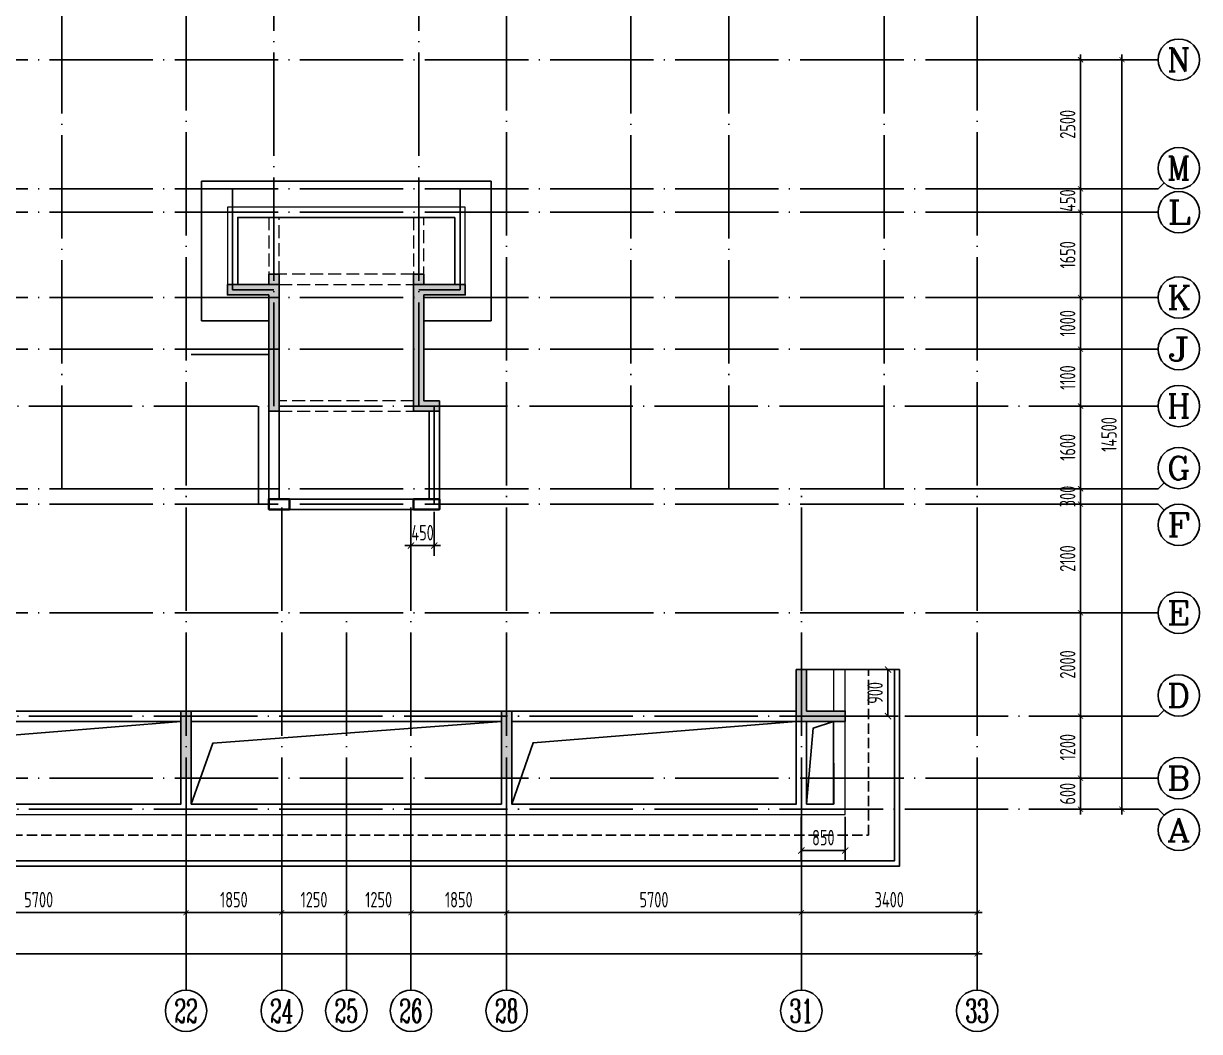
# Model space of a CAD drawing. Extents: x 826826 to 1642106, y -156213 to 399140.
# Drawn here: x 1314452 to 1337195, y -92795 to -73295 of the extents above; entities that cross this region are included whole.
import ezdxf
from ezdxf.enums import TextEntityAlignment as Align

# ---------------------------------------------------------------- set-up
doc = ezdxf.new("R2010")
doc.units = 0
doc.header["$LTSCALE"] = 1000
for name, pattern in [('__DASH', [0.35, 0.25, -0.1]), ('DASH', [0.35, 0.25, -0.1]), ('DOTE', [2.42, 2, -0.2, 0.02, -0.2])]:
    doc.linetypes.add(name, pattern=pattern)
doc.layers.get('0').update_dxf_attribs({"linetype": 'CONTINUOUS'})
doc.layers.get('DEFPOINTS').update_dxf_attribs({"linetype": 'CONTINUOUS'})
for name, color, linetype in [('$RECOVER_210609100354-0', 7, 'CONTINUOUS'), ('A-AXIS', 1, 'CONTINUOUS'), ('A-DOTE', 10, 'DOTE'), ('AXIS_TEXT', 4, 'CONTINUOUS'), ('ROOF', 183, 'CONTINUOUS'), ('S-D洞口', 4, 'CONTINUOUS'), ('S-L主梁线', 4, 'DASH'), ('S-Q墙填充', 252, 'CONTINUOUS'), ('S-Q墙实线', 6, 'CONTINUOUS'), ('S-Q墙标注', 3, 'CONTINUOUS'), ('S-Y一般标注', 3, 'CONTINUOUS'), ('S-Z柱实线', 6, 'CONTINUOUS')]:
    doc.layers.add(name, color=color, linetype=linetype)
doc.styles.add('_TCH_AXIS', font='COMPLEX', dxfattribs={"bigfont": 'GBCBIG'})
doc.styles.add('COMPLEX', font='COMPLEX')
doc.styles.add('TSSD_DIMENSION', font='Tssdeng.shx', dxfattribs={"width": 0.7, "bigfont": 'tssdchn.shx'})
doc.styles.add('TSSD_REIN', font='tssdeng.shx', dxfattribs={"width": 0.7, "height": 300, "bigfont": 'tssdchn.shx'})
doc.styles.add('结构文字', font='zstxt.shx', dxfattribs={"width": 0.7, "bigfont": 'zshz.shx'})
doc.dimstyles.new('STRUCK', dxfattribs={"dimtxt": 400, "dimasz": 121, "dimexe": 200, "dimexo": 150, "dimgap": 115, "dimtad": 1, "dimdec": 0, "dimdsep": 46, "dimtxsty": '结构文字', "dimblk": 'ARCHTICK', "dimcen": 400, "dimclrd": 3, "dimclre": 3, "dimclrt": 7, "dimadec": 0, "dimazin": 0, "dimtfac": 1, "dimtdec": 0, "dimtix": 1, "dimtmove": 2, "dimatfit": 3, "dimldrblk": '_DIMX', "dimfxl": 0, "dimtolj": 1, "dimtzin": 0, "dimarcsym": 0})
doc.dimstyles.new('TSSD_100_100$0', dxfattribs={"dimtxt": 300, "dimasz": 80, "dimexe": 100, "dimexo": 250, "dimgap": 100, "dimtad": 1, "dimdec": 0, "dimzin": 0, "dimdsep": 46, "dimtxsty": 'TSSD_DIMENSION', "dimblk": 'ARCHTICK', "dimcen": 0, "dimdle": 100, "dimclrd": 3, "dimclre": 3, "dimclrt": 7, "dimadec": 0, "dimazin": 0, "dimtfac": 1, "dimtdec": 0, "dimtix": 1, "dimtmove": 2, "dimatfit": 3, "dimldrblk": 'ARCHTICK', "dimfxl": 0, "dimtolj": 1, "dimtzin": 0, "dimarcsym": 0})

# ---------------------------------------------------------------- blocks, each defined once
blk = doc.blocks.new('_ArchTick')
at = {"color": 0, "linetype": 'ByBlock', "const_width": 0.15}
blk.add_lwpolyline([(-0.5, -0.5), (0.5, 0.5)], dxfattribs=at)
blk = doc.blocks.new('*D870')
at = {"layer": 'DEFPOINTS', "color": 0}
for p in [(49700.000008, 3300.000008), (53100.000008, 3300.000008), (53100.000008, 2300.000008)]:
    blk.add_point(p, dxfattribs=at)
at = {"layer": 'S-Y一般标注', "color": 0, "lineweight": -2}
for p, q in [((49700.000008, 3050.000008), (49700.000008, 2200.000008)), ((53100.000008, 3050.000008), (53100.000008, 2200.000008)), ((49600.000008, 2300.000008), (53200.000008, 2300.000008))]:
    blk.add_line(p, q, dxfattribs=at)
at = {"layer": 'S-Y一般标注', "color": 0, "lineweight": -2, "xscale": 100, "yscale": 100, "zscale": 100, "rotation": 180}
blk.add_blockref('_ArchTick', (49700.000008, 2300.000008), dxfattribs=at)
at = {"layer": 'S-Y一般标注', "color": 0, "lineweight": -2, "xscale": 100, "yscale": 100, "zscale": 100}
blk.add_blockref('_ArchTick', (53100.000008, 2300.000008), dxfattribs=at)
at = {"layer": 'S-Y一般标注', "color": 7, "insert": (51400.000008, 2550.000008), "char_height": 300, "attachment_point": 5, "style": 'TSSD_DIMENSION'}
blk.add_mtext('\\A1;3400', dxfattribs=at)
blk = doc.blocks.new('*D871')
at = {"layer": 'DEFPOINTS', "color": 0}
for p in [(44000, 3300), (49700, 3300), (49700, 2300)]:
    blk.add_point(p, dxfattribs=at)
at = {"layer": 'S-Y一般标注', "color": 0, "lineweight": -2}
for p, q in [((44000, 3050), (44000, 2200)), ((49700, 3050), (49700, 2200)), ((43900, 2300), (49800, 2300))]:
    blk.add_line(p, q, dxfattribs=at)
at = {"layer": 'S-Y一般标注', "color": 0, "lineweight": -2, "xscale": 100, "yscale": 100, "zscale": 100, "rotation": 180}
blk.add_blockref('_ArchTick', (44000, 2300), dxfattribs=at)
at = {"layer": 'S-Y一般标注', "color": 0, "lineweight": -2, "xscale": 100, "yscale": 100, "zscale": 100}
blk.add_blockref('_ArchTick', (49700, 2300), dxfattribs=at)
at = {"layer": 'S-Y一般标注', "color": 7, "insert": (46850, 2550), "char_height": 300, "attachment_point": 5, "style": 'TSSD_DIMENSION'}
blk.add_mtext('\\A1;5700', dxfattribs=at)
blk = doc.blocks.new('*D872')
at = {"layer": 'DEFPOINTS', "color": 0}
for p in [(42150, 3300), (44000, 3300), (44000, 2300)]:
    blk.add_point(p, dxfattribs=at)
at = {"layer": 'S-Y一般标注', "color": 0, "lineweight": -2}
for p, q in [((42150, 3050), (42150, 2200)), ((44000, 3050), (44000, 2200)), ((42050, 2300), (44100, 2300))]:
    blk.add_line(p, q, dxfattribs=at)
at = {"layer": 'S-Y一般标注', "color": 0, "lineweight": -2, "xscale": 100, "yscale": 100, "zscale": 100, "rotation": 180}
blk.add_blockref('_ArchTick', (42150, 2300), dxfattribs=at)
at = {"layer": 'S-Y一般标注', "color": 0, "lineweight": -2, "xscale": 100, "yscale": 100, "zscale": 100}
blk.add_blockref('_ArchTick', (44000, 2300), dxfattribs=at)
at = {"layer": 'S-Y一般标注', "color": 7, "insert": (43075, 2550), "char_height": 300, "attachment_point": 5, "style": 'TSSD_DIMENSION'}
blk.add_mtext('\\A1;1850', dxfattribs=at)
blk = doc.blocks.new('*D873')
at = {"layer": 'DEFPOINTS', "color": 0}
for p in [(37800, 3300), (39650, 3300), (39650, 2300)]:
    blk.add_point(p, dxfattribs=at)
at = {"layer": 'S-Y一般标注', "color": 0, "lineweight": -2}
for p, q in [((37800, 3050), (37800, 2200)), ((39650, 3050), (39650, 2200)), ((37700, 2300), (39750, 2300))]:
    blk.add_line(p, q, dxfattribs=at)
at = {"layer": 'S-Y一般标注', "color": 0, "lineweight": -2, "xscale": 100, "yscale": 100, "zscale": 100, "rotation": 180}
blk.add_blockref('_ArchTick', (37800, 2300), dxfattribs=at)
at = {"layer": 'S-Y一般标注', "color": 0, "lineweight": -2, "xscale": 100, "yscale": 100, "zscale": 100}
blk.add_blockref('_ArchTick', (39650, 2300), dxfattribs=at)
at = {"layer": 'S-Y一般标注', "color": 7, "insert": (38725, 2550), "char_height": 300, "attachment_point": 5, "style": 'TSSD_DIMENSION'}
blk.add_mtext('\\A1;1850', dxfattribs=at)
blk = doc.blocks.new('*D874')
at = {"layer": 'DEFPOINTS', "color": 0}
for p in [(32100, 3300), (37800, 3300), (37800, 2300)]:
    blk.add_point(p, dxfattribs=at)
at = {"layer": 'S-Y一般标注', "color": 0, "lineweight": -2}
for p, q in [((32100, 3050), (32100, 2200)), ((37800, 3050), (37800, 2200)), ((32000, 2300), (37900, 2300))]:
    blk.add_line(p, q, dxfattribs=at)
at = {"layer": 'S-Y一般标注', "color": 0, "lineweight": -2, "xscale": 100, "yscale": 100, "zscale": 100, "rotation": 180}
blk.add_blockref('_ArchTick', (32100, 2300), dxfattribs=at)
at = {"layer": 'S-Y一般标注', "color": 0, "lineweight": -2, "xscale": 100, "yscale": 100, "zscale": 100}
blk.add_blockref('_ArchTick', (37800, 2300), dxfattribs=at)
at = {"layer": 'S-Y一般标注', "color": 7, "insert": (34950, 2550), "char_height": 300, "attachment_point": 5, "style": 'TSSD_DIMENSION'}
blk.add_mtext('\\A1;5700', dxfattribs=at)
blk = doc.blocks.new('*D876')
at = {"layer": 'DEFPOINTS', "color": 0}
for p in [(54100.000008, 4900.000008), (55100.000008, 4900.000008), (54100.000008, 4300.000008)]:
    blk.add_point(p, dxfattribs=at)
at = {"layer": 'S-Y一般标注', "color": 0, "lineweight": -2}
for p, q in [((54350.000008, 4900.000008), (55200.000008, 4900.000008)), ((55100.000008, 4900.000008), (55100.000008, 5000.000008)), ((55100.000008, 4300.000008), (55100.000008, 4900.000008)), ((54350.000008, 4300.000008), (55200.000008, 4300.000008)), ((55100.000008, 4300.000008), (55100.000008, 4200.000008))]:
    blk.add_line(p, q, dxfattribs=at)
at = {"layer": 'S-Y一般标注', "color": 0, "lineweight": -2, "xscale": 100, "yscale": 100, "zscale": 100}
for p, rotation in [((55100.000008, 4900.000008), 270), ((55100.000008, 4300.000008), 90)]:
    blk.add_blockref('_ArchTick', p, dxfattribs=dict(at, rotation=rotation))
at = {"layer": 'S-Y一般标注', "color": 7, "insert": (54850.000008, 4600.000008), "char_height": 300, "attachment_point": 5, "rotation": 90, "style": 'TSSD_DIMENSION'}
blk.add_mtext('\\A1;600', dxfattribs=at)
blk = doc.blocks.new('*D877')
at = {"layer": 'DEFPOINTS', "color": 0}
for p in [(54100.000008, 6100.000008), (55100.000008, 6100.000008), (54100.000008, 4900.000008)]:
    blk.add_point(p, dxfattribs=at)
at = {"layer": 'S-Y一般标注', "color": 0, "lineweight": -2}
for p, q in [((55100.000008, 4800.000008), (55100.000008, 6200.000008)), ((54350.000008, 6100.000008), (55200.000008, 6100.000008)), ((54350.000008, 4900.000008), (55200.000008, 4900.000008))]:
    blk.add_line(p, q, dxfattribs=at)
at = {"layer": 'S-Y一般标注', "color": 0, "lineweight": -2, "xscale": 100, "yscale": 100, "zscale": 100}
for p, rotation in [((55100.000008, 6100.000008), 90), ((55100.000008, 4900.000008), 270)]:
    blk.add_blockref('_ArchTick', p, dxfattribs=dict(at, rotation=rotation))
at = {"layer": 'S-Y一般标注', "color": 7, "insert": (54850.000008, 5500.000008), "char_height": 300, "attachment_point": 5, "rotation": 90, "style": 'TSSD_DIMENSION'}
blk.add_mtext('\\A1;1200', dxfattribs=at)
blk = doc.blocks.new('*D878')
at = {"layer": 'DEFPOINTS', "color": 0}
for p in [(54100, 8100), (55100, 8100), (54100, 6100)]:
    blk.add_point(p, dxfattribs=at)
at = {"layer": 'S-Y一般标注', "color": 0, "lineweight": -2}
for p, q in [((55100, 6000), (55100, 8200)), ((54350, 8100), (55200, 8100)), ((54350, 6100), (55200, 6100))]:
    blk.add_line(p, q, dxfattribs=at)
at = {"layer": 'S-Y一般标注', "color": 0, "lineweight": -2, "xscale": 100, "yscale": 100, "zscale": 100}
for p, rotation in [((55100, 8100), 90), ((55100, 6100), 270)]:
    blk.add_blockref('_ArchTick', p, dxfattribs=dict(at, rotation=rotation))
at = {"layer": 'S-Y一般标注', "color": 7, "insert": (54850, 7100), "char_height": 300, "attachment_point": 5, "rotation": 90, "style": 'TSSD_DIMENSION'}
blk.add_mtext('\\A1;2000', dxfattribs=at)
blk = doc.blocks.new('*D879')
at = {"layer": 'DEFPOINTS', "color": 0}
for p in [(54100, 10200), (55100, 10200), (54100, 8100)]:
    blk.add_point(p, dxfattribs=at)
at = {"layer": 'S-Y一般标注', "color": 0, "lineweight": -2}
for p, q in [((55100, 8000), (55100, 10300)), ((54350, 10200), (55200, 10200)), ((54350, 8100), (55200, 8100))]:
    blk.add_line(p, q, dxfattribs=at)
at = {"layer": 'S-Y一般标注', "color": 0, "lineweight": -2, "xscale": 100, "yscale": 100, "zscale": 100}
for p, rotation in [((55100, 10200), 90), ((55100, 8100), 270)]:
    blk.add_blockref('_ArchTick', p, dxfattribs=dict(at, rotation=rotation))
at = {"layer": 'S-Y一般标注', "color": 7, "insert": (54850, 9150), "char_height": 300, "attachment_point": 5, "rotation": 90, "style": 'TSSD_DIMENSION'}
blk.add_mtext('\\A1;2100', dxfattribs=at)
blk = doc.blocks.new('*D880')
at = {"layer": 'DEFPOINTS', "color": 0}
for p in [(54100, 10500), (55100, 10500), (54100, 10200)]:
    blk.add_point(p, dxfattribs=at)
at = {"layer": 'S-Y一般标注', "color": 0, "lineweight": -2}
for p, q in [((54350, 10500), (55200, 10500)), ((55100, 10500), (55100, 10600)), ((55100, 10200), (55100, 10500)), ((54350, 10200), (55200, 10200)), ((55100, 10200), (55100, 10100))]:
    blk.add_line(p, q, dxfattribs=at)
at = {"layer": 'S-Y一般标注', "color": 0, "lineweight": -2, "xscale": 100, "yscale": 100, "zscale": 100}
for p, rotation in [((55100, 10500), 270), ((55100, 10200), 90)]:
    blk.add_blockref('_ArchTick', p, dxfattribs=dict(at, rotation=rotation))
at = {"layer": 'S-Y一般标注', "color": 7, "insert": (54850, 10350), "char_height": 300, "attachment_point": 5, "rotation": 90, "style": 'TSSD_DIMENSION'}
blk.add_mtext('\\A1;300', dxfattribs=at)
blk = doc.blocks.new('*D881')
at = {"layer": 'DEFPOINTS', "color": 0}
for p in [(54100, 12100), (55100, 12100), (54100, 10500)]:
    blk.add_point(p, dxfattribs=at)
at = {"layer": 'S-Y一般标注', "color": 0, "lineweight": -2}
for p, q in [((54350, 12100), (55200, 12100)), ((55100, 10400), (55100, 12200)), ((54350, 10500), (55200, 10500))]:
    blk.add_line(p, q, dxfattribs=at)
at = {"layer": 'S-Y一般标注', "color": 0, "lineweight": -2, "xscale": 100, "yscale": 100, "zscale": 100}
for p, rotation in [((55100, 12100), 90), ((55100, 10500), 270)]:
    blk.add_blockref('_ArchTick', p, dxfattribs=dict(at, rotation=rotation))
at = {"layer": 'S-Y一般标注', "color": 7, "insert": (54850, 11300), "char_height": 300, "attachment_point": 5, "rotation": 90, "style": 'TSSD_DIMENSION'}
blk.add_mtext('\\A1;1600', dxfattribs=at)
blk = doc.blocks.new('*D882')
at = {"layer": 'DEFPOINTS', "color": 0}
for p in [(54100, 13200), (55100, 13200), (54100, 12100)]:
    blk.add_point(p, dxfattribs=at)
at = {"layer": 'S-Y一般标注', "color": 0, "lineweight": -2}
for p, q in [((54350, 13200), (55200, 13200)), ((55100, 12000), (55100, 13300)), ((54350, 12100), (55200, 12100))]:
    blk.add_line(p, q, dxfattribs=at)
at = {"layer": 'S-Y一般标注', "color": 0, "lineweight": -2, "xscale": 100, "yscale": 100, "zscale": 100}
for p, rotation in [((55100, 13200), 90), ((55100, 12100), 270)]:
    blk.add_blockref('_ArchTick', p, dxfattribs=dict(at, rotation=rotation))
at = {"layer": 'S-Y一般标注', "color": 7, "insert": (54850, 12650), "char_height": 300, "attachment_point": 5, "rotation": 90, "style": 'TSSD_DIMENSION'}
blk.add_mtext('\\A1;1100', dxfattribs=at)
blk = doc.blocks.new('*D883')
at = {"layer": 'DEFPOINTS', "color": 0}
for p in [(54100, 14200), (55100, 14200), (54100, 13200)]:
    blk.add_point(p, dxfattribs=at)
at = {"layer": 'S-Y一般标注', "color": 0, "lineweight": -2}
for p, q in [((54350, 14200), (55200, 14200)), ((55100, 13100), (55100, 14300)), ((54350, 13200), (55200, 13200))]:
    blk.add_line(p, q, dxfattribs=at)
at = {"layer": 'S-Y一般标注', "color": 0, "lineweight": -2, "xscale": 100, "yscale": 100, "zscale": 100}
for p, rotation in [((55100, 14200), 90), ((55100, 13200), 270)]:
    blk.add_blockref('_ArchTick', p, dxfattribs=dict(at, rotation=rotation))
at = {"layer": 'S-Y一般标注', "color": 7, "insert": (54850, 13700), "char_height": 300, "attachment_point": 5, "rotation": 90, "style": 'TSSD_DIMENSION'}
blk.add_mtext('\\A1;1000', dxfattribs=at)
blk = doc.blocks.new('*D884')
at = {"layer": 'DEFPOINTS', "color": 0}
for p in [(54100, 15850), (55100, 15850), (54100, 14200)]:
    blk.add_point(p, dxfattribs=at)
at = {"layer": 'S-Y一般标注', "color": 0, "lineweight": -2}
for p, q in [((55100, 14100), (55100, 15950)), ((54350, 15850), (55200, 15850)), ((54350, 14200), (55200, 14200))]:
    blk.add_line(p, q, dxfattribs=at)
at = {"layer": 'S-Y一般标注', "color": 0, "lineweight": -2, "xscale": 100, "yscale": 100, "zscale": 100}
for p, rotation in [((55100, 15850), 90), ((55100, 14200), 270)]:
    blk.add_blockref('_ArchTick', p, dxfattribs=dict(at, rotation=rotation))
at = {"layer": 'S-Y一般标注', "color": 7, "insert": (54850, 15025), "char_height": 300, "attachment_point": 5, "rotation": 90, "style": 'TSSD_DIMENSION'}
blk.add_mtext('\\A1;1650', dxfattribs=at)
blk = doc.blocks.new('*D885')
at = {"layer": 'DEFPOINTS', "color": 0}
for p in [(54100, 16300), (55100, 16300), (54100, 15850)]:
    blk.add_point(p, dxfattribs=at)
at = {"layer": 'S-Y一般标注', "color": 0, "lineweight": -2}
for p, q in [((55100, 16300), (55100, 16400)), ((54350, 16300), (55200, 16300)), ((55100, 15850), (55100, 16300)), ((54350, 15850), (55200, 15850)), ((55100, 15850), (55100, 15750))]:
    blk.add_line(p, q, dxfattribs=at)
at = {"layer": 'S-Y一般标注', "color": 0, "lineweight": -2, "xscale": 100, "yscale": 100, "zscale": 100}
for p, rotation in [((55100, 16300), 270), ((55100, 15850), 90)]:
    blk.add_blockref('_ArchTick', p, dxfattribs=dict(at, rotation=rotation))
at = {"layer": 'S-Y一般标注', "color": 7, "insert": (54850, 16075), "char_height": 300, "attachment_point": 5, "rotation": 90, "style": 'TSSD_DIMENSION'}
blk.add_mtext('\\A1;450', dxfattribs=at)
blk = doc.blocks.new('*D886')
at = {"layer": 'DEFPOINTS', "color": 0}
for p in [(54100, 18800), (55100, 18800), (54100, 16300)]:
    blk.add_point(p, dxfattribs=at)
at = {"layer": 'S-Y一般标注', "color": 0, "lineweight": -2}
for p, q in [((55100, 16200), (55100, 18900)), ((54350, 18800), (55200, 18800)), ((54350, 16300), (55200, 16300))]:
    blk.add_line(p, q, dxfattribs=at)
at = {"layer": 'S-Y一般标注', "color": 0, "lineweight": -2, "xscale": 100, "yscale": 100, "zscale": 100}
for p, rotation in [((55100, 18800), 90), ((55100, 16300), 270)]:
    blk.add_blockref('_ArchTick', p, dxfattribs=dict(at, rotation=rotation))
at = {"layer": 'S-Y一般标注', "color": 7, "insert": (54850, 17550), "char_height": 300, "attachment_point": 5, "rotation": 90, "style": 'TSSD_DIMENSION'}
blk.add_mtext('\\A1;2500', dxfattribs=at)
blk = doc.blocks.new('*D887')
at = {"layer": 'DEFPOINTS', "color": 0}
for p in [(54100, 18800), (55900, 18800), (54100, 4300)]:
    blk.add_point(p, dxfattribs=at)
at = {"layer": 'S-Y一般标注', "color": 0, "lineweight": -2}
for p, q in [((55900, 4200), (55900, 18900)), ((54350, 18800), (56000, 18800)), ((54350, 4300), (56000, 4300))]:
    blk.add_line(p, q, dxfattribs=at)
at = {"layer": 'S-Y一般标注', "color": 0, "lineweight": -2, "xscale": 100, "yscale": 100, "zscale": 100}
for p, rotation in [((55900, 18800), 90), ((55900, 4300), 270)]:
    blk.add_blockref('_ArchTick', p, dxfattribs=dict(at, rotation=rotation))
at = {"layer": 'S-Y一般标注', "color": 7, "insert": (55650, 11550), "char_height": 300, "attachment_point": 5, "rotation": 90, "style": 'TSSD_DIMENSION'}
blk.add_mtext('\\A1;14500', dxfattribs=at)
blk = doc.blocks.new('*D918')
at = {"layer": 'DEFPOINTS', "color": 0}
for p in [(4300.000008, 3300.000008), (53100.000008, 3300.000008), (53100.000008, 1500.000008)]:
    blk.add_point(p, dxfattribs=at)
at = {"layer": 'S-Y一般标注', "color": 0, "lineweight": -2}
for p, q in [((4300.000008, 3050.000008), (4300.000008, 1400.000008)), ((53100.000008, 3050.000008), (53100.000008, 1400.000008)), ((4200.000008, 1500.000008), (53200.000008, 1500.000008))]:
    blk.add_line(p, q, dxfattribs=at)
at = {"layer": 'S-Y一般标注', "color": 0, "lineweight": -2, "xscale": 100, "yscale": 100, "zscale": 100, "rotation": 180}
blk.add_blockref('_ArchTick', (4300.000008, 1500.000008), dxfattribs=at)
at = {"layer": 'S-Y一般标注', "color": 0, "lineweight": -2, "xscale": 100, "yscale": 100, "zscale": 100}
blk.add_blockref('_ArchTick', (53100.000008, 1500.000008), dxfattribs=at)
at = {"layer": 'S-Y一般标注', "color": 7, "insert": (28700.000008, 1750.000008), "char_height": 300, "attachment_point": 5, "style": 'TSSD_DIMENSION'}
blk.add_mtext('\\A1;48800', dxfattribs=at)
blk = doc.blocks.new('_AXISO')
blk.add_circle((0, 0), 0.5)
at = {"layer": 'AXIS_TEXT', "style": 'COMPLEX', "width": 1.041667}
blk.add_attdef('A', text='', height=0.56, dxfattribs=at).set_placement((-0.25, -0.28), (0.25, -0.28), align=Align.FIT)
blk = doc.blocks.new('*D921')
at = {"layer": 'DEFPOINTS', "color": 0}
for p in [(39650, 3300), (40900, 3300), (40900, 2300)]:
    blk.add_point(p, dxfattribs=at)
at = {"layer": 'S-Y一般标注', "color": 0, "lineweight": -2}
for p, q in [((39650, 3050), (39650, 2200)), ((40900, 3050), (40900, 2200)), ((39550, 2300), (41000, 2300))]:
    blk.add_line(p, q, dxfattribs=at)
at = {"layer": 'S-Y一般标注', "color": 0, "lineweight": -2, "xscale": 100, "yscale": 100, "zscale": 100, "rotation": 180}
blk.add_blockref('_ArchTick', (39650, 2300), dxfattribs=at)
at = {"layer": 'S-Y一般标注', "color": 0, "lineweight": -2, "xscale": 100, "yscale": 100, "zscale": 100}
blk.add_blockref('_ArchTick', (40900, 2300), dxfattribs=at)
at = {"layer": 'S-Y一般标注', "color": 7, "insert": (40275, 2550), "char_height": 300, "attachment_point": 5, "style": 'TSSD_DIMENSION'}
blk.add_mtext('\\A1;1250', dxfattribs=at)
blk = doc.blocks.new('*D922')
at = {"layer": 'DEFPOINTS', "color": 0}
for p in [(40900, 3300), (42150, 3300), (42150, 2300)]:
    blk.add_point(p, dxfattribs=at)
at = {"layer": 'S-Y一般标注', "color": 0, "lineweight": -2}
for p, q in [((40900, 3050), (40900, 2200)), ((42150, 3050), (42150, 2200)), ((40800, 2300), (42250, 2300))]:
    blk.add_line(p, q, dxfattribs=at)
at = {"layer": 'S-Y一般标注', "color": 0, "lineweight": -2, "xscale": 100, "yscale": 100, "zscale": 100, "rotation": 180}
blk.add_blockref('_ArchTick', (40900, 2300), dxfattribs=at)
at = {"layer": 'S-Y一般标注', "color": 0, "lineweight": -2, "xscale": 100, "yscale": 100, "zscale": 100}
blk.add_blockref('_ArchTick', (42150, 2300), dxfattribs=at)
at = {"layer": 'S-Y一般标注', "color": 7, "insert": (41525, 2550), "char_height": 300, "attachment_point": 5, "style": 'TSSD_DIMENSION'}
blk.add_mtext('\\A1;1250', dxfattribs=at)
blk = doc.blocks.new('20210802.04333554')
at = {"layer": 'ROOF', "ltscale": 0.8}
for points in [[(33600, 10550), (32300, 10550), (32300, 13250), (37900, 13250), (37900, 10550), (36600, 10550)], [(36600, 10550), (36600, 9000), (36900, 9000), (36900, 6900), (33600, 6900), (33600, 10550)], [(0, 3800), (0, 0), (21400, 0), (21400, 1200), (24400, 1200), (24400, 0), (45800, 0), (45800, 3800)], [(100, 3800), (100, 100), (21300, 100), (21300, 1300), (24500, 1300), (24500, 100), (45700, 100), (45700, 3800)], [(45800, 3800), (43800, 3800), (43800, 3000), (26400, 3000)]]:
    blk.add_lwpolyline(points, dxfattribs=at)
for points in [[(37200, 12550), (37200, 11250), (36400, 11250), (36400, 8800), (36700, 8800), (36700, 7100), (33800, 7100), (33800, 11250), (33000, 11250), (33000, 12550)], [(26400, 2800), (31900, 2800), (31900, 1200), (26400, 1200)], [(38100, 2800), (32100, 2800), (32100, 1200), (38100, 1200)], [(43800, 2800), (38300, 2800), (38300, 1200), (43800, 1200)]]:
    blk.add_lwpolyline(points, close=True, dxfattribs=at)
at = {"layer": 'ROOF', "color": 251, "ltscale": 0.8}
blk.add_lwpolyline([(33600, 9900), (32100, 9900)], dxfattribs=at)
at = {"layer": 'ROOF', "linetype": '__DASH', "ltscale": 0.8}
blk.add_lwpolyline([(600, 3800), (600, 600), (20800, 600), (20800, 1800), (25000, 1800), (25000, 600), (45200, 600), (45200, 3800)], dxfattribs=at)
blk = doc.blocks.new('*D2412')
at = {"layer": 'DEFPOINTS', "color": 0}
for p in [(1329495, -88495), (1330345, -88495), (1330345, -89295)]:
    blk.add_point(p, dxfattribs=at)
at = {"layer": 'S-Q墙标注', "color": 3, "lineweight": -2}
for p, q in [((1329495, -88645), (1329495, -89495)), ((1330345, -88645), (1330345, -89495)), ((1329495, -89295), (1330345, -89295))]:
    blk.add_line(p, q, dxfattribs=at)
at = {"layer": 'S-Q墙标注', "color": 3, "lineweight": -2, "xscale": 121, "yscale": 121, "zscale": 121, "rotation": 180}
blk.add_blockref('_ArchTick', (1329495, -89295), dxfattribs=at)
at = {"layer": 'S-Q墙标注', "color": 3, "lineweight": -2, "xscale": 121, "yscale": 121, "zscale": 121}
blk.add_blockref('_ArchTick', (1330345, -89295), dxfattribs=at)
at = {"layer": 'S-Q墙标注', "color": 7, "insert": (1329920, -89045), "char_height": 300, "attachment_point": 5, "style": 'TSSD_REIN'}
blk.add_mtext('\\A1;850', dxfattribs=at)
blk = doc.blocks.new('_DIMX')
blk.add_line((-150, 0), (150, 0))
at = {"const_width": 50}
blk.add_lwpolyline([(-70, -70), (70, 70)], dxfattribs=at)
blk = doc.blocks.new('*D2413')
at = {"layer": 'DEFPOINTS', "color": 0}
for p in [(1330371, -85795), (1331171, -85795), (1330371, -86695)]:
    blk.add_point(p, dxfattribs=at)
at = {"layer": 'S-Q墙标注', "color": 3, "lineweight": -2}
for p, q in [((1330521, -85795), (1331371, -85795)), ((1331171, -86695), (1331171, -85795)), ((1330521, -86695), (1331371, -86695))]:
    blk.add_line(p, q, dxfattribs=at)
at = {"layer": 'S-Q墙标注', "color": 3, "lineweight": -2, "xscale": 121, "yscale": 121, "zscale": 121}
for p, rotation in [((1331171, -85795), 90), ((1331171, -86695), 270)]:
    blk.add_blockref('_ArchTick', p, dxfattribs=dict(at, rotation=rotation))
at = {"layer": 'S-Q墙标注', "color": 7, "insert": (1330921, -86245), "char_height": 300, "attachment_point": 5, "rotation": 90, "style": 'TSSD_REIN'}
blk.add_mtext('\\A1;900', dxfattribs=at)
blk = doc.blocks.new('*D2417')
at = {"layer": 'DEFPOINTS', "color": 0}
for p in [(1321945, -82595), (1322395, -82595), (1322395, -83395)]:
    blk.add_point(p, dxfattribs=at)
at = {"layer": 'S-Q墙标注', "color": 3, "lineweight": -2}
for p, q in [((1321945, -82745), (1321945, -83595)), ((1322395, -82745), (1322395, -83595)), ((1321945, -83395), (1321824, -83395)), ((1321945, -83395), (1322395, -83395)), ((1322395, -83395), (1322516, -83395))]:
    blk.add_line(p, q, dxfattribs=at)
at = {"layer": 'S-Q墙标注', "color": 3, "lineweight": -2, "xscale": 121, "yscale": 121, "zscale": 121}
blk.add_blockref('_ArchTick', (1321945, -83395), dxfattribs=at)
at = {"layer": 'S-Q墙标注', "color": 3, "lineweight": -2, "xscale": 121, "yscale": 121, "zscale": 121, "rotation": 180}
blk.add_blockref('_ArchTick', (1322395, -83395), dxfattribs=at)
at = {"layer": 'S-Q墙标注', "color": 7, "insert": (1322170, -83145), "char_height": 300, "attachment_point": 5, "style": 'TSSD_REIN'}
blk.add_mtext('\\A1;450', dxfattribs=at)
blk = doc.blocks.new('20210801.08533475')
at = {"layer": 'A-AXIS'}
for p, q in [((54100, 18800), (56600, 18800)), ((56717.2, 16417.2), (56600, 16300)), ((54100, 16300), (56600, 16300)), ((54100, 15850), (56600, 15850)), ((54100, 14200), (56600, 14200)), ((54100, 13200), (56600, 13200)), ((54100, 12100), (56600, 12100)), ((54100, 10500), (56600, 10500)), ((56717.2, 10617.2), (56600, 10500)), ((54100, 10200), (56600, 10200)), ((56717.2, 10082.8), (56600, 10200)), ((54100, 8100), (56600, 8100)), ((56717.2, 6217.2), (56600, 6100)), ((54100, 6100), (56600, 6100)), ((54100, 4900), (56600, 4900)), ((54100, 4300), (56600, 4300)), ((56717.2, 4182.8), (56600, 4300)), ((37800, 3300), (37800, 800)), ((39650, 3300), (39650, 800)), ((40900, 3300), (40900, 800)), ((42150, 3300), (42150, 800)), ((44000, 3300), (44000, 800)), ((49700, 3300), (49700, 800)), ((53100, 3300), (53100, 800))]:
    blk.add_line(p, q, dxfattribs=at)
at = {"layer": 'A-DOTE'}
for p, q in [((35400, 10500), (35400, 19800)), ((37800, 3300), (37800, 19800)), ((39500, 12100), (39500, 19800)), ((42300, 12100), (42300, 19800)), ((44000, 3300), (44000, 19800)), ((46400, 10500), (46400, 19800)), ((48300, 10500), (48300, 19800)), ((51300, 10500), (51300, 19800)), ((53100, 3300), (53100, 19800)), ((54100, 18800), (3300, 18800)), ((54100, 16300), (3300, 16300)), ((38700, 14350), (38700, 16300)), ((43100, 14350), (43100, 16300)), ((54100, 15850), (3300, 15850)), ((38700, 14350), (39500, 14350)), ((42300, 14350), (43100, 14350)), ((54100, 14200), (3300, 14200)), ((54100, 13200), (3300, 13200)), ((3300, 12100), (54100, 12100)), ((39200, 10200), (39200, 12100)), ((42600, 10200), (42600, 12100)), ((54100, 10500), (3300, 10500)), ((49700, 3300), (49700, 10500)), ((54100, 10200), (3300, 10200)), ((39650, 3300), (39650, 10200)), ((42150, 3300), (42150, 10200)), ((54100, 8100), (3300, 8100)), ((40900, 3300), (40900, 8100)), ((3300, 6100), (54100, 6100)), ((54100, 4900), (3300, 4900)), ((3300, 4300), (54100, 4300))]:
    blk.add_line(p, q, dxfattribs=at)
at = {"layer": 'A-AXIS'}
ref = blk.add_blockref('_AXISO', (57000, 18800), dxfattribs=dict(at, xscale=800, yscale=800, zscale=800))
ref.add_attrib('A', 'N', dxfattribs={"layer": 'AXIS_TEXT', "height": 452.5, "style": '_TCH_AXIS', "width": 1.105263}).set_placement((56773.7, 18573.7), (57226.3, 18573.7), align=Align.FIT)
ref = blk.add_blockref('_AXISO', (57000, 16700), dxfattribs=dict(at, xscale=800, yscale=800, zscale=800))
ref.add_attrib('A', 'M', dxfattribs={"layer": 'AXIS_TEXT', "height": 452.5, "style": '_TCH_AXIS'}).set_placement((56773.7, 16473.7), (57226.3, 16473.7), align=Align.FIT)
ref = blk.add_blockref('_AXISO', (57000, 15850), dxfattribs=dict(at, xscale=800, yscale=800, zscale=800))
ref.add_attrib('A', 'L', dxfattribs={"layer": 'AXIS_TEXT', "height": 452.5, "style": '_TCH_AXIS', "width": 1.4}).set_placement((56773.7, 15623.7), (57226.3, 15623.7), align=Align.FIT)
ref = blk.add_blockref('_AXISO', (57000, 14200), dxfattribs=dict(at, xscale=800, yscale=800, zscale=800))
ref.add_attrib('A', 'K', dxfattribs={"layer": 'AXIS_TEXT', "height": 452.5, "style": '_TCH_AXIS', "width": 1.105263}).set_placement((56773.7, 13973.7), (57226.3, 13973.7), align=Align.FIT)
ref = blk.add_blockref('_AXISO', (57000, 13200), dxfattribs=dict(at, xscale=800, yscale=800, zscale=800))
ref.add_attrib('A', 'J', dxfattribs={"layer": 'AXIS_TEXT', "height": 452.5, "style": '_TCH_AXIS', "width": 1.909091}).set_placement((56773.7, 12973.7), (57226.3, 12973.7), align=Align.FIT)
ref = blk.add_blockref('_AXISO', (57000, 12100), dxfattribs=dict(at, xscale=800, yscale=800, zscale=800))
ref.add_attrib('A', 'H', dxfattribs={"layer": 'AXIS_TEXT', "height": 452.5, "style": '_TCH_AXIS', "width": 1.05}).set_placement((56773.7, 11873.7), (57226.3, 11873.7), align=Align.FIT)
ref = blk.add_blockref('_AXISO', (57000, 10900), dxfattribs=dict(at, xscale=800, yscale=800, zscale=800))
ref.add_attrib('A', 'G', dxfattribs={"layer": 'AXIS_TEXT', "height": 452.5, "style": '_TCH_AXIS', "width": 1.166667}).set_placement((56773.7, 10673.7), (57226.3, 10673.7), align=Align.FIT)
ref = blk.add_blockref('_AXISO', (57000, 9800), dxfattribs=dict(at, xscale=800, yscale=800, zscale=800))
ref.add_attrib('A', 'F', dxfattribs={"layer": 'AXIS_TEXT', "height": 452.5, "style": '_TCH_AXIS', "width": 1.3125}).set_placement((56773.7, 9573.7), (57226.3, 9573.7), align=Align.FIT)
ref = blk.add_blockref('_AXISO', (57000, 8100), dxfattribs=dict(at, xscale=800, yscale=800, zscale=800))
ref.add_attrib('A', 'E', dxfattribs={"layer": 'AXIS_TEXT', "height": 452.5, "style": '_TCH_AXIS', "width": 1.3125}).set_placement((56773.7, 7873.7), (57226.3, 7873.7), align=Align.FIT)
ref = blk.add_blockref('_AXISO', (57000, 6500), dxfattribs=dict(at, xscale=800, yscale=800, zscale=800))
ref.add_attrib('A', 'D', dxfattribs={"layer": 'AXIS_TEXT', "height": 452.5, "style": '_TCH_AXIS', "width": 1.235294}).set_placement((56773.7, 6273.7), (57226.3, 6273.7), align=Align.FIT)
ref = blk.add_blockref('_AXISO', (57000, 4900), dxfattribs=dict(at, xscale=800, yscale=800, zscale=800))
ref.add_attrib('A', 'B', dxfattribs={"layer": 'AXIS_TEXT', "height": 452.5, "style": '_TCH_AXIS', "width": 1.235294}).set_placement((56773.7, 4673.7), (57226.3, 4673.7), align=Align.FIT)
ref = blk.add_blockref('_AXISO', (57000, 3900), dxfattribs=dict(at, xscale=800, yscale=800, zscale=800))
ref.add_attrib('A', 'A', dxfattribs={"layer": 'AXIS_TEXT', "height": 452.5, "style": '_TCH_AXIS', "width": 1.166667}).set_placement((56773.7, 3673.7), (57226.3, 3673.7), align=Align.FIT)
ref = blk.add_blockref('_AXISO', (37800, 400), dxfattribs=dict(at, xscale=800, yscale=800, zscale=800))
ref.add_attrib('A', '22', dxfattribs={"layer": 'AXIS_TEXT', "height": 452.55, "style": '_TCH_AXIS', "width": 0.617647}).set_placement((37573.7, 173.7), (38026.3, 173.7), align=Align.FIT)
ref = blk.add_blockref('_AXISO', (39650, 400), dxfattribs=dict(at, xscale=800, yscale=800, zscale=800))
ref.add_attrib('A', '24', dxfattribs={"layer": 'AXIS_TEXT', "height": 452.55, "style": '_TCH_AXIS', "width": 0.583333}).set_placement((39423.7, 173.7), (39876.3, 173.7), align=Align.FIT)
ref = blk.add_blockref('_AXISO', (40900, 400), dxfattribs=dict(at, xscale=800, yscale=800, zscale=800))
ref.add_attrib('A', '25', dxfattribs={"layer": 'AXIS_TEXT', "height": 452.55, "style": '_TCH_AXIS', "width": 0.617647}).set_placement((40673.7, 173.7), (41126.3, 173.7), align=Align.FIT)
ref = blk.add_blockref('_AXISO', (42150, 400), dxfattribs=dict(at, xscale=800, yscale=800, zscale=800))
ref.add_attrib('A', '26', dxfattribs={"layer": 'AXIS_TEXT', "height": 452.55, "style": '_TCH_AXIS', "width": 0.617647}).set_placement((41923.7, 173.7), (42376.3, 173.7), align=Align.FIT)
ref = blk.add_blockref('_AXISO', (44000, 400), dxfattribs=dict(at, xscale=800, yscale=800, zscale=800))
ref.add_attrib('A', '28', dxfattribs={"layer": 'AXIS_TEXT', "height": 452.55, "style": '_TCH_AXIS', "width": 0.617647}).set_placement((43773.7, 173.7), (44226.3, 173.7), align=Align.FIT)
ref = blk.add_blockref('_AXISO', (49700, 400), dxfattribs=dict(at, xscale=800, yscale=800, zscale=800))
ref.add_attrib('A', '31', dxfattribs={"layer": 'AXIS_TEXT', "height": 452.55, "style": '_TCH_AXIS', "width": 0.75}).set_placement((49473.7, 173.7), (49926.3, 173.7), align=Align.FIT)
ref = blk.add_blockref('_AXISO', (53100, 400), dxfattribs=dict(at, xscale=800, yscale=800, zscale=800))
ref.add_attrib('A', '33', dxfattribs={"layer": 'AXIS_TEXT', "height": 452.55, "style": '_TCH_AXIS', "width": 0.636364}).set_placement((52873.7, 173.7), (53326.3, 173.7), align=Align.FIT)
at = {"layer": 'S-Y一般标注'}
for p1, p2, distance, picture, middle in [((54100, 16300), (54100, 18800), -1000, '*D886', (54850, 17550)), ((54100, 4300), (54100, 18800), -1800, '*D887', (55650, 11550)), ((54100, 15850), (54100, 16300), -1000, '*D885', (54850, 16075)), ((54100, 14200), (54100, 15850), -1000, '*D884', (54850, 15025)), ((54100, 13200), (54100, 14200), -1000, '*D883', (54850, 13700)), ((54100, 12100), (54100, 13200), -1000, '*D882', (54850, 12650)), ((54100, 10500), (54100, 12100), -1000, '*D881', (54850, 11300)), ((54100, 10200), (54100, 10500), -1000, '*D880', (54850, 10350)), ((54100, 8100), (54100, 10200), -1000, '*D879', (54850, 9150)), ((54100, 6100), (54100, 8100), -1000, '*D878', (54850, 7100)), ((54100, 4900), (54100, 6100), -1000, '*D877', (54850, 5500)), ((54100, 4300), (54100, 4900), -1000, '*D876', (54850, 4600)), ((4300, 3300), (53100, 3300), -1800, '*D918', (28700, 1750)), ((32100, 3300), (37800, 3300), -1000, '*D874', (34950, 2550)), ((37800, 3300), (39650, 3300), -1000, '*D873', (38725, 2550)), ((39650, 3300), (40900, 3300), -1000, '*D921', (40275, 2550)), ((40900, 3300), (42150, 3300), -1000, '*D922', (41525, 2550)), ((42150, 3300), (44000, 3300), -1000, '*D872', (43075, 2550)), ((44000, 3300), (49700, 3300), -1000, '*D871', (46850, 2550)), ((49700, 3300), (53100, 3300), -1000, '*D870', (51400, 2550))]:
    dim = blk.add_aligned_dim(p1=p1, p2=p2, distance=distance, dimstyle='TSSD_100_100$0', override={"dimasz": 100, "dimclrd": 0, "dimclre": 0}, dxfattribs=at)
    dim.commit()
    dim.dimension.update_dxf_attribs({"geometry": picture, "text_midpoint": middle})

msp = doc.modelspace()

# ---------------------------------------------------------------- hatches: boundary and pattern name
at = {"layer": 'S-Q墙填充'}
h = msp.add_hatch(color=252, dxfattribs=at)
h.dxf.hatch_style = 1
h.paths.add_polyline_path([(1319195.27, -78345), (1318395.27, -78345), (1318395.27, -78545), (1319195.27, -78545), (1319195.27, -80795.01), (1319395.27, -80795.01), (1319395.27, -78445), (1319395.27, -78145), (1319195.27, -78145)])
h = msp.add_hatch(color=252, dxfattribs=at)
h.dxf.hatch_style = 1
h.paths.add_polyline_path([(1322196.74, -78345), (1322196.74, -78145), (1321996.74, -78145), (1321996.74, -78445), (1321996.74, -80795.01), (1322495.26, -80795.01), (1322495.26, -80595.01), (1322196.74, -80595.01), (1322196.74, -78545), (1322995.27, -78545), (1322995.27, -78345)])
h = msp.add_hatch(color=252, dxfattribs=at)
h.dxf.hatch_style = 1
h.paths.add_polyline_path([(1329595.27, -85795), (1329595.27, -86595), (1330345.27, -86595.01), (1330345.27, -86795.01), (1329395.27, -86795), (1329395.27, -85795)])
h = msp.add_hatch(color=252, dxfattribs=at)
h.dxf.hatch_style = 1
h.paths.add_polyline_path([(1317695.28, -87895), (1317695.28, -86595), (1317495.28, -86595), (1317495.28, -87895)])
h = msp.add_hatch(color=252, dxfattribs=at)
h.dxf.hatch_style = 1
h.paths.add_polyline_path([(1323895.28, -87895), (1323895.28, -86595), (1323695.28, -86595), (1323695.28, -87895)])

# ---------------------------------------------------------------- linework, layer by layer
at = {"layer": 'S-D洞口', "color": 5}
for points in [[(1311995.28, -88395.01), (1317495.28, -88395.01), (1317495.28, -86795), (1311995.28, -86795), (1311995.28, -88395.01), (1312408.42, -87208.15), (1317495.28, -86795)], [(1317695.28, -88395.01), (1323695.28, -88395.01), (1323695.28, -86795), (1317695.28, -86795), (1317695.28, -88395.01), (1318116.33, -87216.06), (1323695.28, -86795)], [(1323895.27, -88395.01), (1329395.27, -88395.01), (1329395.27, -86795), (1323895.27, -86795), (1323895.27, -88395.01), (1324308.42, -87208.15), (1329395.27, -86795)], [(1329595.28, -88395.01), (1330120.36, -88395.01), (1330120.36, -86795), (1329595.28, -86795), (1329595.28, -88395.01), (1329727.06, -86926.79), (1330120.36, -86795)]]:
    msp.add_lwpolyline(points, dxfattribs=at)
at = {"layer": 'S-L主梁线', "linetype": 'ByBlock', "lineweight": 18}
for p, q in [((1319295.27, -76845), (1318395.27, -76845)), ((1318395.27, -76845), (1318395.27, -78345)), ((1322095.27, -76845), (1319295.27, -76845)), ((1322995.27, -76845), (1322095.27, -76845)), ((1322995.27, -78345), (1322995.27, -76845)), ((1319195.27, -80695.01), (1319195.27, -82495.01)), ((1322495.26, -82495.01), (1322495.26, -80795.01)), ((1319595.27, -82695.01), (1321995.26, -82695.01)), ((1330120.27, -85795.01), (1330120.34, -86595)), ((1330345.27, -86694.99), (1330345.19, -85794.99)), ((1317495.28, -86595), (1311995.27, -86595)), ((1323695.28, -86595), (1317695.28, -86595)), ((1329395.27, -86595), (1323895.28, -86595)), ((1311995.27, -86795), (1317495.28, -86795)), ((1317695.28, -86795), (1323695.28, -86795)), ((1323895.28, -86795), (1329395.27, -86795)), ((1329395.27, -86795), (1329395.28, -88395.01)), ((1329595.28, -88395.01), (1329595.27, -86795)), ((1330120.36, -86795), (1330120.5, -88395.01)), ((1330345.44, -88595.01), (1330345.27, -86694.99)), ((1317495.28, -87895), (1317495.28, -88395.01)), ((1317695.28, -88395.01), (1317695.28, -87895)), ((1323695.28, -87895), (1323695.27, -88395.01)), ((1323895.27, -88395.01), (1323895.28, -87895)), ((1317495.28, -88395.01), (1311995.28, -88395.01)), ((1323695.27, -88395.01), (1317695.28, -88395.01)), ((1329395.28, -88395.01), (1323895.27, -88395.01)), ((1330120.5, -88395.01), (1329595.28, -88395.01)), ((1311895.28, -88595.01), (1317595.28, -88595.01)), ((1317595.28, -88595.01), (1323795.27, -88595.01)), ((1323795.27, -88595.01), (1329495.28, -88595.01)), ((1329495.28, -88595.01), (1330345.44, -88594.93))]:
    msp.add_line(p, q, dxfattribs=at)
at = {"layer": 'S-L主梁线', "linetype": 'DASH', "lineweight": 18}
for p, q in [((1318595.27, -77045), (1319195.27, -77045)), ((1318595.27, -78345), (1318595.27, -77045)), ((1319195.27, -77045), (1319195.27, -78245)), ((1319395.27, -77045), (1321995.39, -77045)), ((1319395.27, -78145), (1319395.27, -77045)), ((1321995.39, -77045), (1321996.62, -78145)), ((1322195.39, -77045), (1322795.27, -77045)), ((1322196.74, -78244.89), (1322195.39, -77045)), ((1322795.27, -77045), (1322795.27, -78345)), ((1321996.62, -78145), (1319395.27, -78145)), ((1319395.27, -78345), (1321996.74, -78345)), ((1321996.74, -80595.01), (1319395.27, -80595.01)), ((1319395.27, -82495.01), (1319395.27, -80795.01)), ((1319395.27, -80795.01), (1321996.74, -80795.01)), ((1322295.26, -80795.01), (1322295.26, -82495.01)), ((1321995.26, -82495.01), (1319595.27, -82495.01)), ((1330370.27, -85794.99), (1330120.27, -85795.01))]:
    msp.add_line(p, q, dxfattribs=at)
at = {"layer": 'S-Q墙实线'}
for points in [[(1319195.27, -78345), (1318395.27, -78345), (1318395.27, -78545), (1319195.27, -78545), (1319195.27, -80795.01), (1319395.27, -80795.01), (1319395.27, -78445), (1319395.27, -78145), (1319195.27, -78145)], [(1322196.74, -78345), (1322196.74, -78145), (1321996.74, -78145), (1321996.74, -78445), (1321996.74, -80795.01), (1322495.26, -80795.01), (1322495.26, -80595.01), (1322196.74, -80595.01), (1322196.74, -78545), (1322995.27, -78545), (1322995.27, -78345)], [(1317695.28, -87895), (1317695.28, -86595), (1317495.28, -86595), (1317495.28, -87895)], [(1323895.28, -87895), (1323895.28, -86595), (1323695.28, -86595), (1323695.28, -87895)]]:
    msp.add_lwpolyline(points, close=True, dxfattribs=at)
msp.add_lwpolyline([(1329595.27, -85795), (1329595.27, -86595), (1330345.27, -86595.01), (1330345.27, -86795.01), (1329395.27, -86795), (1329395.27, -85795), (1329595.27, -85795)], dxfattribs=at)
at = {"layer": 'S-Z柱实线', "lineweight": 35}
for points in [[(1319195.27, -82695.01), (1319595.27, -82695.01), (1319595.27, -82495.01), (1319195.27, -82495.01)], [(1322495.26, -82495.01), (1322295.26, -82495.01), (1322295.26, -82495.01), (1321995.26, -82495.01), (1321995.26, -82695.01), (1322495.26, -82695.01)]]:
    msp.add_lwpolyline(points, close=True, dxfattribs=at)

# ---------------------------------------------------------------- block references
at = {"layer": '$RECOVER_210609100354-0'}
msp.add_blockref('20210802.04333554', (1285595.27, -89595.01), dxfattribs=at)
at = {"layer": 'S-Y一般标注'}
msp.add_blockref('20210801.08533475', (1279795.27, -92795), dxfattribs=at)

# ---------------------------------------------------------------- dimensions: what is measured, and where the dimension line sits
at = {"layer": 'S-Q墙标注'}
for base, p1, p2, picture, middle in [((1322395.28, -83395), (1321945.28, -82595), (1322395.28, -82595), '*D2417', (1322170.28, -83145)), ((1330345.43, -89295.17), (1329495.27, -88495.17), (1330345.43, -88495), '*D2412', (1329920.35, -89045.17))]:
    dim = msp.add_linear_dim(base=base, p1=p1, p2=p2, dimstyle='STRUCK', override={"dimtxt": 300, "dimgap": 100, "dimtxsty": 'TSSD_REIN'}, dxfattribs=at)
    dim.commit()
    dim.dimension.update_dxf_attribs({"geometry": picture, "text_midpoint": middle})
dim = msp.add_linear_dim(base=(1331170.56, -85795.17), p1=(1330370.56, -86695.17), p2=(1330370.56, -85795.17), angle=90, dimstyle='STRUCK', override={"dimtxt": 300, "dimgap": 100, "dimtxsty": 'TSSD_REIN'}, dxfattribs=at)
dim.commit()
dim.dimension.update_dxf_attribs({"geometry": '*D2413', "text_midpoint": (1330920.56, -86245.17)})

doc.saveas('drawing.dxf')
